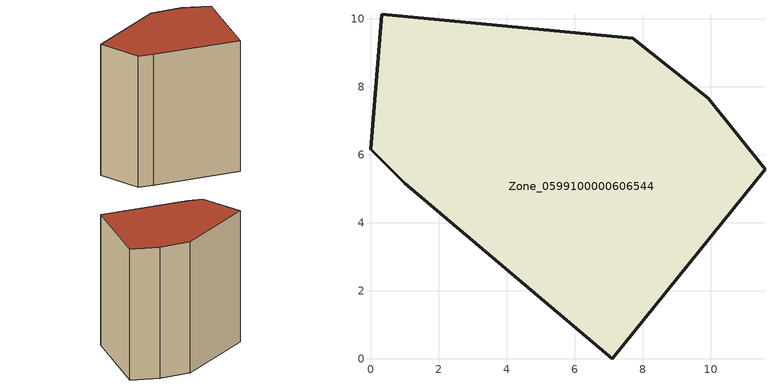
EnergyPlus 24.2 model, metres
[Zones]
Zone_0599100000606544
 floor ground (C_G): 9.93,7.67 11.6,5.58 7.11,0 1.01,5.17 0,6.17 0.33,10.13 7.71,9.42 z0
 wall outside (C_F): 1.01,5.17 7.11,0 11.6,5.58 9.93,7.67 7.71,9.42 0.33,10.13 0,6.17 1.01,5.17 z0:12.82
 roof outside (C_R): 11.6,5.58 9.93,7.67 7.71,9.42 0.33,10.13 0,6.17 1.01,5.17 7.11,0 z12.82
[BUILDING]
Pand.0599100000606544: North Axis=0; Terrain=City; Loads Convergence Tolerance Value=0.04; Temperature Convergence Tolerance Value=0.4; Solar Distribution=FullExterior; Maximum Number of Warmup Days=25; Minimum Number of Warmup Days=1
[Site:Location]
Rotterdam.The.Hague.AP_ZH_NLD Design_Conditions: Latitude=51.96; Longitude=4.45; Time Zone=1; Elevation=-4.5
[SITE:GROUNDTEMPERATURE:BUILDINGSURFACE]
18, 18, 18, 18, 18, 18, 18, 18, 18, 18, 18, 18
[MATERIAL] Thermal Absorptance=0.9; Solar Absorptance=0.7; Visible Absorptance=0.7
Name | Roughness | Thickness | Conductivity | Density | Specific Heat
G.TI.1946 | MediumSmooth | 0.15 | 1 | 540 | 1210
F.TI.1946 | Rough | 0.3 | 0.857143 | 1920 | 840
R.TI.1946 | MediumRough | 0.2 | 0.1 | 1500 | 1000
[CONSTRUCTION]
C_G: G.TI.1946
C_F: F.TI.1946
C_R: R.TI.1946
[ZONE]
Zone_0599100000606544: Type=1; Multiplier=1; Ceiling Height=Autocalculate; Volume=Autocalculate; Floor Area=autocalculate; Part of Total Floor Area=Yes
[ZONEINFILTRATION:DESIGNFLOWRATE]
Infil_Zone_0599100000606544: Zone or ZoneList or Space or SpaceList=Zone_0599100000606544; Schedule=AlwaysOn; Design Flow Rate Calculation Method=Flow/Area; Flow Rate per Floor Area=0.003; Constant Term Coefficient=1; Temperature Term Coefficient=0; Velocity Term Coefficient=0; Velocity Squared Term Coefficient=0
[HVACTEMPLATE:ZONE:IDEALLOADSAIRSYSTEM]
Zone_0599100000606544: Maximum Heating Supply Air Temperature=50; Minimum Cooling Supply Air Temperature=13; Maximum Heating Supply Air Humidity Ratio=0.0156; Minimum Cooling Supply Air Humidity Ratio=0.0077; Heating Limit=NoLimit; Cooling Limit=NoLimit; Dehumidification Control Type=ConstantSensibleHeatRatio; Cooling Sensible Heat Ratio=0.7; Dehumidification Setpoint=60; Humidification Control Type=None; Humidification Setpoint=30; Outdoor Air Method=None; Outdoor Air Flow Rate per Person=0.00944; Outdoor Air Flow Rate per Zone Floor Area=0; Outdoor Air Flow Rate per Zone=0; Demand Controlled Ventilation Type=None; Outdoor Air Economizer Type=NoEconomizer; Heat Recovery Type=None; Sensible Heat Recovery Effectiveness=0.7; Latent Heat Recovery Effectiveness=0.65
[ZONECONTROL:THERMOSTAT]
ThermostatControl_Zone_0599100000606544: Zone or ZoneList=Zone_0599100000606544; Control Type Schedule=DualSetpointControlType; Control 1=Thermostat_Zone_0599100000606544; Temperature Difference Between Cutout And Setpoint=0
[THERMOSTATSETPOINT:DUALSETPOINT]
Thermostat_Zone_0599100000606544: Heating Setpoint Temperature Schedule=HeatingSetpoint_Zone_0599100000606544; Cooling Setpoint Temperature Schedule=CoolingSetpoint_Zone_0599100000606544
[SCHEDULE:COMPACT]
HeatingSetpoint_Zone_0599100000606544: Through: 12/31, For: AllDays, Until: 24:00, 21
CoolingSetpoint_Zone_0599100000606544: Through: 12/31, For: AllDays, Until: 24:00, 24
DualSetpointControlType: Through: 12/31, For: AllDays, Until: 24:00, 4
AlwaysOn: Through: 12/31, For: AllDays, Until: 24:00, 1
